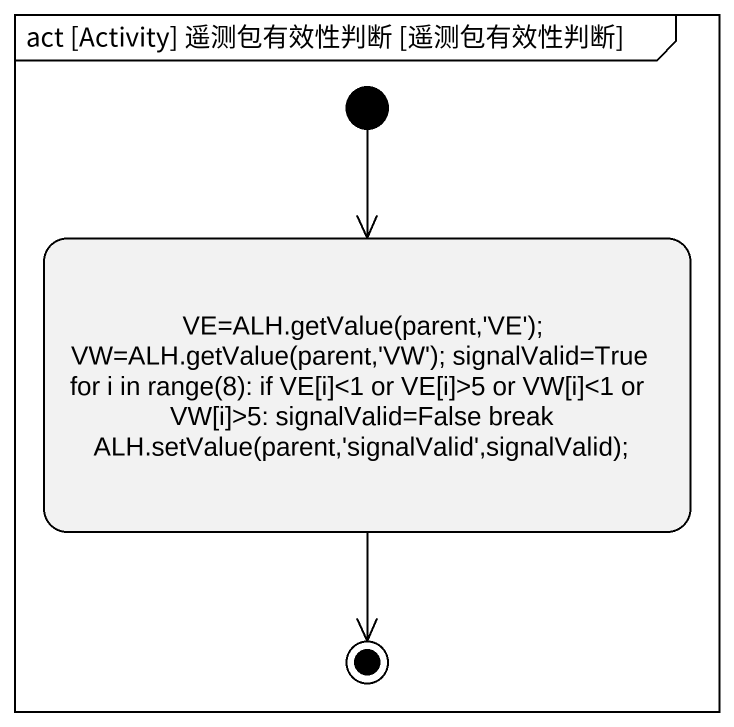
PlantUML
@startuml
mainframe act [Activity] 遥测包有效性判断 [遥测包有效性判断]
hide empty description
state "VE=ALH.getValue(parent,'VE'); VW=ALH.getValue(parent,'VW'); signalValid=True for i in range(8): if VE[i]<1 or VE[i]>5 or VW[i]<1 or VW[i]>5: signalValid=False break ALH.setValue(parent,'signalValid',signalValid);" as VE_ALH_getValue_parent_VE
[*] --> VE_ALH_getValue_parent_VE
VE_ALH_getValue_parent_VE --> [*]
@enduml
